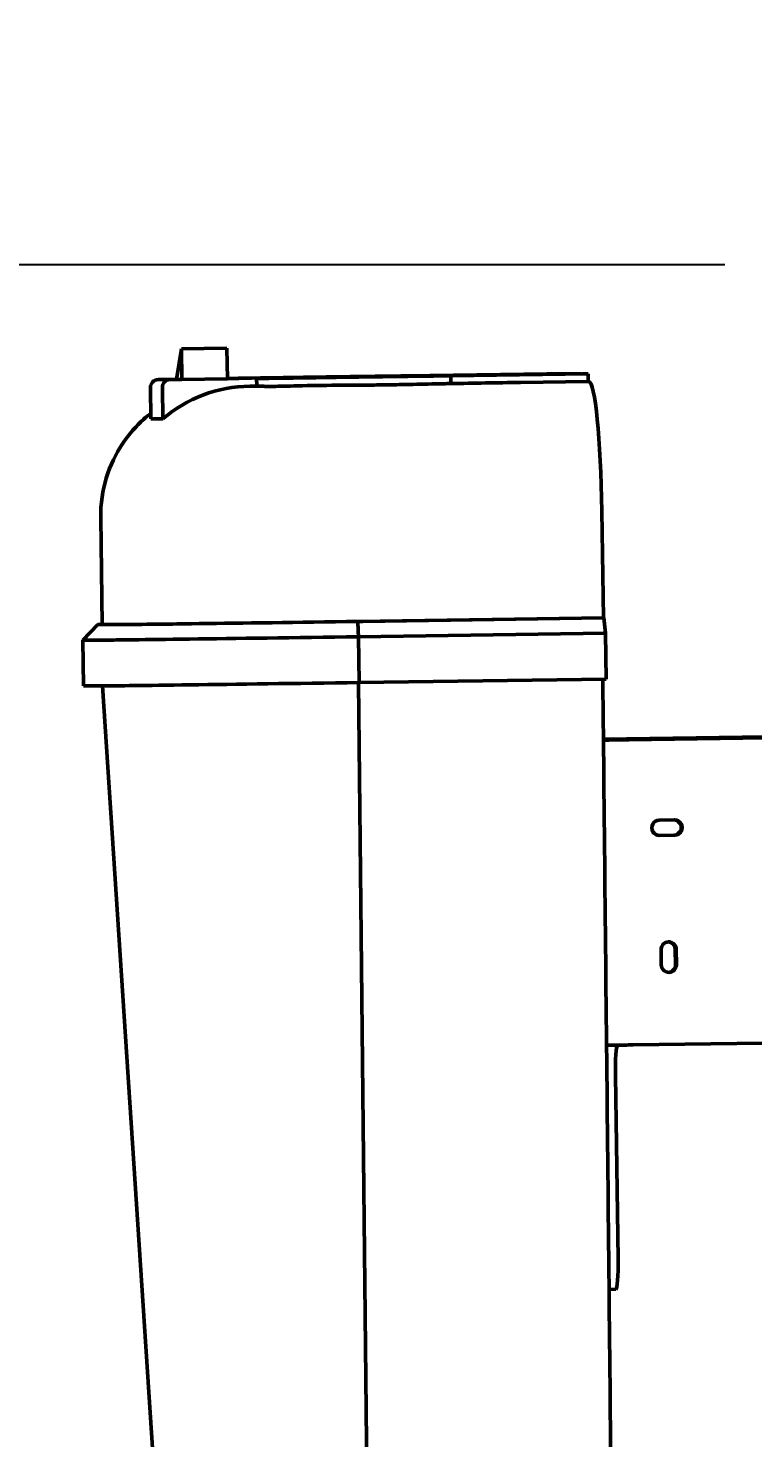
# Model space of a CAD drawing. Header units: inches. Extents: x 15 to 402, y 6 to 258.
# Drawn here: x 54.65 to 66.52, y 102.15 to 125.24 of the extents above; entities that cross this region are included whole.
import ezdxf

# ---------------------------------------------------------------- set-up
doc = ezdxf.new("R2010")
doc.units = ezdxf.units.IN
doc.header["$LTSCALE"] = 12
doc.header["$MEASUREMENT"] = 0
doc.layers.add('Dimension (ANSI)', color=7, linetype='Continuous', lineweight=25)
doc.layers.add('Visible (ANSI)', color=7, linetype='Continuous', lineweight=50)
doc.styles.add('MEMCOR Medium', font='arial.ttf')
doc.dimstyles.new('Default (ANSI)', dxfattribs={"dimscale": 12, "dimtxt": 0.15, "dimasz": 0.098425, "dimexe": 0.125, "dimexo": 0.0625, "dimgap": 0.031496, "dimtad": 0, "dimtih": 1, "dimtoh": 1, "dimdec": 4, "dimrnd": 1e-08, "dimzin": 3, "dimdsep": 46, "dimlunit": 5, "dimtxsty": 'MEMCOR Medium', "dimcen": 0.09, "dimdle": 0.393701, "dimclrd": 256, "dimclre": 256, "dimclrt": 256, "dimadec": 0, "dimazin": 1, "dimtfac": 0.8, "dimtofl": 0, "dimtmove": 0, "dimatfit": 3, "dimfxl": 1, "dimfrac": 1, "dimtolj": 1, "dimtzin": 4, "dimlwd": -1, "dimlwe": -1, "dimarcsym": 0})

# ---------------------------------------------------------------- blocks, each defined once
blk = doc.blocks.new('*D21')
at = {"layer": 'Defpoints', "color": 0, "transparency": 16777216}
for p in [(35.762, 131.253), (26.842, 32.833), (66.4, 32.833)]:
    blk.add_point(p, dxfattribs=at)
at = {"layer": 'Dimension (ANSI)', "transparency": 16777216}
for p, q in [((35.012, 131.253), (25.342, 131.253)), ((26.842, 130.072), (26.842, 86.641)), ((26.842, 34.014), (26.842, 79.9)), ((65.65, 32.833), (25.342, 32.833))]:
    blk.add_line(p, q, dxfattribs=at)
for points in [[(26.646, 130.072), (27.039, 130.072), (26.842, 131.253)], [(26.646, 34.014), (27.039, 34.014), (26.842, 32.833)]]:
    blk.add_solid(points, dxfattribs=at)
at = {"layer": 'Dimension (ANSI)', "transparency": 16777216, "char_height": 1.8, "attachment_point": 5, "style": 'MEMCOR Medium'}
for s, insert in [('\\A1; 98{\\H0.8x;\\S7#16;} in', (26.842, 85.11)), ('\\A1;[2499.9 mm]', (26.842, 81.739))]:
    blk.add_mtext(s, dxfattribs=dict(at, insert=insert))
blk = doc.blocks.new('*D22')
at = {"layer": 'Defpoints', "color": 0, "transparency": 16777216}
for p in [(39.782, 121.366), (66.813, 121.366), (66.4, 32.833)]:
    blk.add_point(p, dxfattribs=at)
at = {"layer": 'Dimension (ANSI)', "transparency": 16777216}
for p, q in [((66.063, 121.366), (38.282, 121.366)), ((39.782, 120.185), (39.782, 98.949)), ((39.782, 34.014), (39.782, 92.159)), ((65.65, 32.833), (38.282, 32.833))]:
    blk.add_line(p, q, dxfattribs=at)
for points in [[(39.585, 120.185), (39.979, 120.185), (39.782, 121.366)], [(39.585, 34.014), (39.979, 34.014), (39.782, 32.833)]]:
    blk.add_solid(points, dxfattribs=at)
at = {"layer": 'Dimension (ANSI)', "transparency": 16777216, "char_height": 1.8, "attachment_point": 5, "style": 'MEMCOR Medium'}
for s, insert in [('\\A1; 88{\\H0.8x;\\S9#16;} in', (39.782, 97.418)), ('\\A1;[2248.7 mm]', (39.782, 94.022))]:
    blk.add_mtext(s, dxfattribs=dict(at, insert=insert))

msp = doc.modelspace()

# ---------------------------------------------------------------- linework, layer by layer
at = {"layer": 'Visible (ANSI)'}
for p, q in [((57.15809, 119.99025), (57.07805, 119.4903)), ((57.90516, 120.00096), (57.15809, 119.99025)), ((57.1652, 119.4903), (57.15809, 119.99025)), ((57.91227, 119.50101), (57.90516, 120.00096)), ((57.07818, 119.49114), (56.78163, 119.48672)), ((57.1652, 119.4903), (57.07805, 119.4903)), ((57.91227, 119.50101), (57.1652, 119.4903)), ((58.10149, 119.50637), (57.91224, 119.50355)), ((57.97434, 119.50638), (57.97436, 119.50448)), ((58.10151, 119.50637), (57.97531, 119.50637)), ((58.38295, 119.50637), (58.50915, 119.50637)), ((60.25734, 119.53871), (63.24562, 119.58157)), ((60.3336, 119.53871), (60.25734, 119.53871)), ((62.63707, 119.57174), (60.3336, 119.53871)), ((63.25844, 119.58157), (60.41666, 119.54081)), ((60.41666, 119.54081), (60.46729, 119.54081)), ((60.41666, 119.54081), (60.41668, 119.5399)), ((60.46729, 119.54081), (62.77075, 119.57384)), ((60.46729, 119.54081), (60.46729, 119.54063)), ((60.66044, 119.53871), (62.96391, 119.57174)), ((60.7367, 119.53871), (60.66044, 119.53871)), ((63.72498, 119.58157), (60.7367, 119.53871)), ((63.12323, 119.57384), (60.81977, 119.54081)), ((60.81977, 119.54081), (60.87039, 119.54081)), ((60.81977, 119.54081), (60.81978, 119.5399)), ((60.87039, 119.54081), (63.71216, 119.58157)), ((60.87039, 119.54081), (60.87039, 119.54063)), ((63.14757, 119.58157), (60.89795, 119.5493)), ((61.57341, 119.5493), (63.82303, 119.58157)), ((61.57341, 119.5493), (61.57523, 119.42163)), ((62.96391, 119.57174), (62.63707, 119.57174)), ((63.82481, 119.45658), (62.71385, 119.44064)), ((62.77075, 119.57384), (63.12323, 119.57384)), ((62.77075, 119.57384), (62.77078, 119.57174)), ((62.96391, 119.57174), (62.96391, 119.57156)), ((63.14757, 119.58157), (63.24562, 119.58157)), ((63.24562, 119.58157), (63.24562, 119.58138)), ((63.25844, 119.58157), (63.71216, 119.58157)), ((63.71216, 119.58157), (63.71217, 119.58138)), ((63.72498, 119.58157), (63.82303, 119.58157)), ((63.82303, 119.58157), (63.82481, 119.45658)), ((63.82481, 119.45658), (63.83392, 119.45658)), ((56.65182, 119.35995), (56.65915, 118.84461)), ((56.84792, 119.35995), (56.85525, 118.84461)), ((58.39653, 119.38138), (58.28025, 119.37977)), ((58.48739, 119.38138), (58.39653, 119.38138)), ((56.85525, 118.84461), (56.65915, 118.84461)), ((64.07508, 115.58197), (64.05018, 117.33179)), ((55.8609, 115.475), (55.83599, 117.22482)), ((55.78951, 115.47399), (55.54309, 115.22046)), ((56.19525, 115.47379), (55.80305, 115.47379)), ((56.26637, 115.47481), (55.87417, 115.47481)), ((64.08133, 115.58197), (60.0478, 115.5246)), ((64.07508, 115.58197), (60.13267, 115.52589)), ((64.07508, 115.58197), (64.08133, 115.58197)), ((64.10678, 115.332), (64.08133, 115.58197)), ((60.06121, 115.27445), (64.10678, 115.332)), ((60.07188, 114.52453), (60.06121, 115.27445)), ((64.11745, 114.58208), (64.10678, 115.332)), ((55.55376, 114.47053), (55.54309, 115.22045)), ((55.55758, 115.22025), (55.94978, 115.22025)), ((64.11745, 114.58208), (60.07188, 114.52453)), ((55.96046, 114.47032), (55.56826, 114.47032)), ((57.0801, 95.96499), (55.86306, 114.47032)), ((60.05965, 114.52435), (60.2595, 96.00695)), ((68.75402, 113.66389), (64.07529, 113.59679)), ((68.73768, 113.66389), (64.07529, 113.59702)), ((64.4737, 113.58734), (69.81121, 113.66389)), ((64.49005, 113.58734), (69.82755, 113.66389)), ((64.07542, 113.58466), (64.2706, 113.58466)), ((64.07544, 113.58198), (64.08383, 113.58198)), ((64.99046, 112.26938), (65.23948, 112.27295)), ((64.98639, 112.01953), (65.2267, 112.02298)), ((65.24304, 112.02298), (64.99401, 112.01941)), ((65.02418, 109.89962), (65.02063, 110.1496)), ((65.25687, 109.90319), (65.25331, 110.15317)), ((65.26965, 110.15317), (65.27321, 109.90319)), ((64.15498, 108.58249), (64.12663, 108.58249)), ((69.89871, 108.6644), (64.5612, 108.58785)), ((64.27239, 108.08522), (64.31509, 105.08553)), ((64.27868, 104.58558), (64.16757, 104.58399))]:
    msp.add_line(p, q, dxfattribs=at)
for centre, major_axis, ratio, start_param, end_param in [((56.78359, 119.36174), (-0.13178, -0.00098), 0.94849743, 4.71882948, 6.2896258), ((56.96517, 119.36174), (0.00086, -0.125), 0.93809141, 3.14938894, 4.72018527), ((60.59685, 119.54397), (2.62251, 0.03758), 0.00039098, 1.4557216, 3.16886792), ((58.38473, 119.38138), (0.00179, -0.12499), 0.09440906, 1.56944054, 3.14023686), ((61.13068, 119.54397), (2.62251, 0.03758), 0.00039098, 3.16886792, 4.88201425), ((62.74409, 117.31586), (-22.67711, -0.32525), 0.09369711, 4.71237868, 4.76261185), ((63.86416, 117.33179), (-0.03048, 2.12478), 0.08752898, 4.71113358, 6.2819299), ((58.31049, 117.25499), (-2.19401, -0.01723), 0.96851354, 4.71856839, 5.42994852), ((59.34817, 115.52464), (-3.55867, -0.05065), 0.00124508, 6.08254061, 6.37044291), ((59.34817, 115.52464), (-3.48728, -0.04963), 0.00124508, 0, 0.0872576), ((59.74037, 115.52464), (-3.55867, -0.05065), 0.00124508, 0.0872576, 1.65727492), ((59.74037, 115.52464), (-3.48728, -0.04963), 0.00124508, 0.0872576, 1.63838371), ((60.11949, 115.52306), (-2.12478, -0.03024), 0.00124508, 4.7061698, 4.77997637), ((59.74393, 115.27466), (-3.80864, -0.05421), 0.00124508, 0.0872576, 1.65417915), ((59.35173, 115.27466), (-3.80864, -0.05421), 0.00124508, 6.28194022, 6.37044291), ((59.3624, 114.52474), (-3.80864, -0.05421), 0.00124508, 0, 0.0872576), ((59.75461, 114.52474), (-3.80864, -0.05421), 0.00124508, 0.0872576, 1.65417915), ((64.45736, 113.58734), (-0.37496, -0.00534), 0.00124508, 0.0872576, 1.65805393), ((64.45736, 113.58734), (-0.18748, -0.00267), 0.00124508, 0.0872576, 1.65805393), ((64.99224, 112.14439), (0, -0.125), 0.9961947, 3.15587885, 6.29747151), ((65.22492, 112.14797), (0, -0.125), 0.9961947, 0.0142862, 3.09463601), ((65.24126, 112.14797), (0, 0.125), 0.9961947, 3.15587885, 6.29747151), ((65.14514, 110.15138), (0, 0.125), 0.9961947, 4.72667518, 7.86826783), ((65.1288, 110.15138), (0, 0.125), 0.9961947, 4.72667518, 6.21752163), ((65.1487, 109.90141), (0, -0.125), 0.9961947, 4.72667518, 7.86826783), ((65.13235, 109.90141), (0, -0.125), 0.9961947, 0.06566367, 1.58508253), ((64.52852, 108.58785), (-0.37496, -0.00534), 0.00124508, 0.0872576, 1.65805393), ((64.31597, 108.08522), (-0.00717, 0.49995), 0.08714685, 0.057419, 1.56954649), ((64.27151, 105.08553), (0.00717, -0.49995), 0.08714685, 0, 1.56954649)]:
    msp.add_ellipse(centre, major_axis=major_axis, ratio=ratio, start_param=start_param, end_param=end_param, dxfattribs=at)
for points, knots in [([(58.51098, 119.37751), (58.51254, 119.37693), (58.51593, 119.37638), (58.53339, 119.37485), (58.55482, 119.37433), (58.6254, 119.3743), (58.68437, 119.37556), (58.87264, 119.38008), (59.0285, 119.38403), (59.34502, 119.3902), (59.56771, 119.39352), (59.78699, 119.39401)], [-71.64186037, -71.64186037, -71.64186037, -71.64186037, -71.40431492, -71.40431492, -70.85251163, -70.85251163, -69.95071799, -69.95071799, -68.02154672, -68.02154672, -64.74476424, -64.74476424, -64.74476424, -64.74476424]), ([(60.0897, 119.3957), (60.21174, 119.39696), (60.33155, 119.39837), (60.44639, 119.40001), (60.57316, 119.40181), (60.70182, 119.40396), (60.83146, 119.40631)], [28.61566073, 28.61566073, 28.61566073, 28.61566073, 29.49083043, 29.49083043, 29.49083043, 30.45697884, 30.45697884, 30.45697884, 30.45697884]), ([(60.83146, 119.40631), (60.99587, 119.40937), (61.16186, 119.41277), (61.41028, 119.41808), (61.4929, 119.41989), (61.57523, 119.42163)], [0.96614841, 0.96614841, 0.96614841, 0.96614841, 2.19142906, 2.19142906, 2.80272071, 2.80272071, 2.80272071, 2.80272071]), ([(55.83599, 117.22482), (55.83277, 117.45147), (55.86799, 117.67714), (55.99387, 118.09069), (56.08697, 118.27195), (56.30478, 118.60588), (56.4288, 118.73469), (56.57861, 118.8702), (56.6195, 118.90399), (56.65788, 118.93379)], [4.79964658294, 4.79964658294, 4.79964658294, 4.79964658294, 4.80004500932, 4.80004500932, 4.80048423448, 4.80048423448, 4.80106299458, 4.80106299458, 4.80129883305, 4.80129883305, 4.80129883305, 4.80129883305]), ([(64.06521, 114.58133), (64.07784, 113.34827), (64.09046, 112.11521), (64.11571, 109.64891), (64.12834, 108.41567), (64.15359, 105.94919), (64.16622, 104.71595), (64.19147, 102.24947), (64.20409, 101.01622), (64.22934, 98.54974), (64.24197, 97.3165), (64.2546, 96.08326)], [-48.29602646, -48.29602646, -48.29602646, -48.29602646, -38.88928459, -38.88928459, -29.48116574, -29.48116574, -20.0730469, -20.0730469, -10.66492805, -10.66492805, -1.2568092, -1.2568092, -1.2568092, -1.2568092])]:
    msp.add_open_spline(points, degree=3, knots=knots, dxfattribs=at)
for points in [[(59.78699, 119.39401), (59.88394, 119.39437), (59.985, 119.39478), (60.0897, 119.3957)], [(58.48739, 119.38138), (58.49497, 119.38138), (58.50288, 119.38048), (58.51098, 119.37751)], [(60.0478, 115.5246), (60.05233, 115.44125), (60.0568, 115.3578), (60.06121, 115.27445)]]:
    msp.add_open_spline(points, degree=3, dxfattribs=at)

# ---------------------------------------------------------------- dimensions: what is measured, and where the dimension line sits
at = {"layer": 'Dimension (ANSI)'}
for base, p1, p2, text, picture, middle in [((26.8424, 32.83276), (35.76235, 131.25289), (66.40008, 32.83276), ' <> in\\X[2499.9 mm]', '*D21', (26.8424, 83.27039)), ((39.7822, 121.36576), (66.40008, 32.83276), (66.81255, 121.36576), ' <> in\\X[2248.7 mm]', '*D22', (39.7822, 95.55389))]:
    dim = msp.add_linear_dim(base=base, p1=p1, p2=p2, angle=90, text=text, dimstyle='Default (ANSI)', override={"dimgap": 0.031496, "dimdec": 4, "dimpost": '', "dimtol": 0, "dimlim": 0, "dimtp": 0, "dimtm": 0, "dimtdec": 2, "dimatfit": 1}, dxfattribs=at)
    dim.commit()
    dim.dimension.update_dxf_attribs({"geometry": picture, "text_midpoint": middle, "dimtype": 160})

doc.saveas('drawing.dxf')
